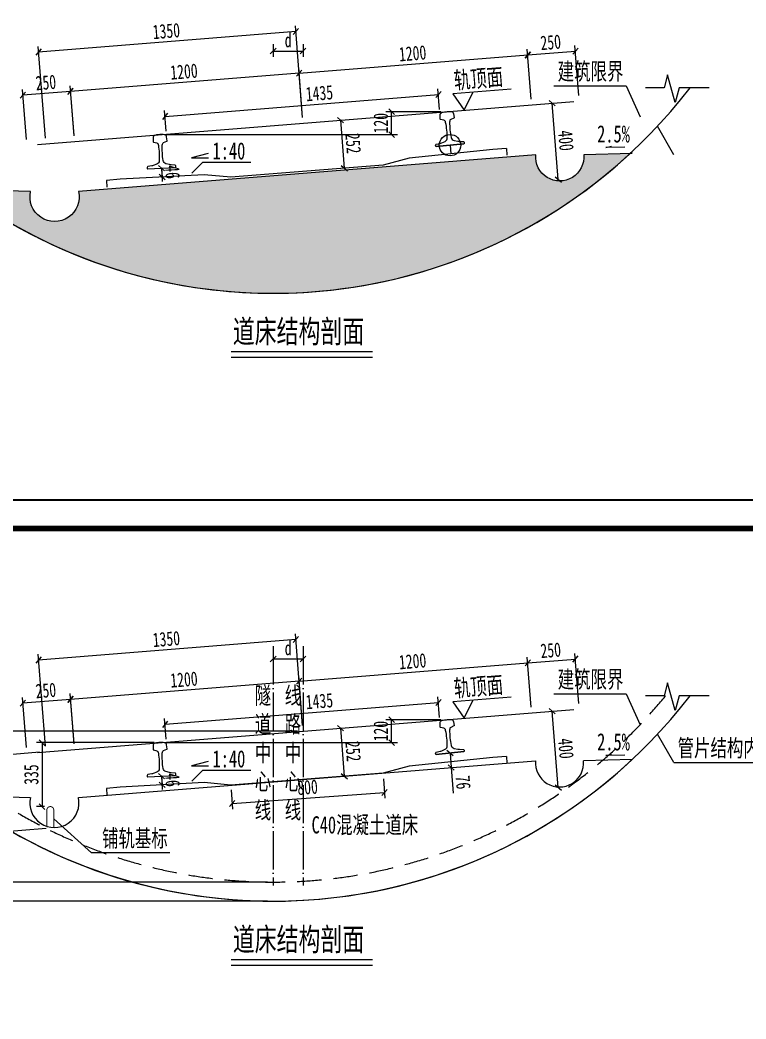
# Model space of a CAD drawing. Header units: millimetres. Extents: x -18 to 15743, y -16244 to -4817.
# Drawn here: x 1884 to 5683, y -10046 to -4817 of the extents above; entities that cross this region are included whole.
import ezdxf
from ezdxf.enums import TextEntityAlignment as Align

# ---------------------------------------------------------------- set-up
doc = ezdxf.new("R2010")
doc.units = ezdxf.units.MM
doc.linetypes.add('DASHED', pattern=[19.05, 12.7, -6.35])
doc.linetypes.add('DOTE', pattern=[2.42, 2, -0.2, 0.02, -0.2])
doc.layers.get('Defpoints').update_dxf_attribs({"color": 250})
for name, color, linetype in [('DOT', 6, 'DOTE'), ('GesoftDrawFrameFrameBlockLayer', 7, 'Continuous'), ('GesoftDrawFrameInLineLayer', 85, 'Continuous'), ('GesoftDrawFrameOutLineLayer', 180, 'Continuous'), ('GesoftDrawFrameTitleLayer', 7, 'Continuous'), ('标注', 3, 'Continuous'), ('粗实线', 4, 'Continuous')]:
    doc.layers.add(name, color=color, linetype=linetype)
doc.styles.add('宋体', font='SimSun.ttf', dxfattribs={"width": 0.7})
doc.styles.add('宋体样式', font='SimSun.ttf', dxfattribs={"width": 0.8})
doc.styles.add('条形码', font='BC_C39.FBC', dxfattribs={"height": 11})
doc.dimstyles.new('1比30', dxfattribs={"dimscale": 30, "dimtxt": 2.5, "dimasz": 1, "dimexe": 1, "dimexo": 1, "dimtad": 3, "dimdec": 0, "dimzin": 0, "dimdsep": 46, "dimtxsty": '宋体', "dimblk": 'OBLIQUE', "dimcen": 0.09, "dimadec": 0, "dimazin": 0, "dimtfac": 1, "dimtdec": 0, "dimtofl": 0, "dimtmove": 0, "dimatfit": 3, "dimfxl": 0, "dimtolj": 1, "dimtzin": 0, "dimarcsym": 0})

# ---------------------------------------------------------------- blocks, each defined once
blk = doc.blocks.new('_Oblique')
at = {"color": 0, "linetype": 'ByBlock', "lineweight": -2}
blk.add_line((-0.5, -0.5), (0.5, 0.5), dxfattribs=at)
blk = doc.blocks.new('*D6')
at = {"layer": 'Defpoints', "color": 0, "transparency": 16777216}
for p in [(3365.4, -8539.1), (1035.4, -9329.1), (3208.6, -9329.1)]:
    blk.add_point(p, dxfattribs=at)
at = {"layer": '标注', "color": 0, "lineweight": -2, "transparency": 16777216}
for p, q in [((3335.4, -8539.1), (1005.4, -8539.1)), ((1035.4, -8539.1), (1035.4, -9329.1)), ((3178.6, -9329.1), (1005.4, -9329.1))]:
    blk.add_line(p, q, dxfattribs=at)
at = {"layer": '标注', "color": 0, "lineweight": -2, "transparency": 16777216, "xscale": 30, "yscale": 30, "zscale": 30}
for p, rotation in [((1035.4, -8539.1), 90), ((1035.4, -9329.1), 270)]:
    blk.add_blockref('_Oblique', p, dxfattribs=dict(at, rotation=rotation))
at = {"layer": '标注', "color": 0, "transparency": 16777216, "insert": (979.2, -8934.1), "char_height": 75, "attachment_point": 5, "rotation": 90, "style": '宋体'}
blk.add_mtext('\\A1;790', dxfattribs=at)
blk = doc.blocks.new('*D12')
at = {"layer": 'Defpoints', "color": 0, "transparency": 16777216}
for p in [(4073.3, -8389), (4081.9, -8497), (2651.4, -8611.3)]:
    blk.add_point(p, dxfattribs=at)
at = {"layer": '标注', "color": 0, "lineweight": -2, "transparency": 16777216}
for p, q in [((4079.5, -8467.1), (4070.9, -8359.1)), ((2642.8, -8503.3), (4073.3, -8389)), ((2649, -8581.4), (2640.4, -8473.4))]:
    blk.add_line(p, q, dxfattribs=at)
at = {"layer": '标注', "color": 0, "lineweight": -2, "transparency": 16777216, "xscale": 30, "yscale": 30, "zscale": 30}
for p, rotation in [((4073.3, -8389), 4.570818192414053), ((2642.8, -8503.3), 184.570818192414)]:
    blk.add_blockref('_Oblique', p, dxfattribs=dict(at, rotation=rotation))
at = {"layer": '标注', "color": 0, "transparency": 16777216, "insert": (3450.6, -8382.3), "char_height": 75, "attachment_point": 5, "rotation": 4.5708, "style": '宋体'}
blk.add_mtext('\\A1;1435', dxfattribs=at)
blk = doc.blocks.new('*D13')
at = {"layer": 'Defpoints', "color": 0, "transparency": 16777216}
for p in [(2615.3, -8599.1), (1999.5, -8934.1), (2042.6, -8934.1)]:
    blk.add_point(p, dxfattribs=at)
at = {"layer": '标注', "color": 0, "lineweight": -2, "transparency": 16777216}
for p, q in [((2585.3, -8599.1), (1969.5, -8599.1)), ((1999.5, -8599.1), (1999.5, -8934.1)), ((2012.6, -8934.1), (1969.5, -8934.1))]:
    blk.add_line(p, q, dxfattribs=at)
at = {"layer": '标注', "color": 0, "lineweight": -2, "transparency": 16777216, "xscale": 30, "yscale": 30, "zscale": 30}
for p, rotation in [((1999.5, -8599.1), 90), ((1999.5, -8934.1), 270)]:
    blk.add_blockref('_Oblique', p, dxfattribs=dict(at, rotation=rotation))
at = {"layer": '标注', "color": 0, "transparency": 16777216, "insert": (1943.3, -8766.6), "char_height": 75, "attachment_point": 5, "rotation": 90, "style": '宋体'}
blk.add_mtext('\\A1;335', dxfattribs=at)
blk = doc.blocks.new('*D14')
at = {"layer": 'Defpoints', "color": 0, "transparency": 16777216}
for p in [(3828.5, -8479.1), (4116.2, -8479.1), (2615.3, -8599.1)]:
    blk.add_point(p, dxfattribs=at)
at = {"layer": '标注', "color": 0, "lineweight": -2, "transparency": 16777216}
for p, q in [((4086.2, -8479.1), (3798.5, -8479.1)), ((3828.5, -8599.1), (3828.5, -8479.1)), ((2645.3, -8599.1), (3858.5, -8599.1))]:
    blk.add_line(p, q, dxfattribs=at)
at = {"layer": '标注', "color": 0, "lineweight": -2, "transparency": 16777216, "xscale": 30, "yscale": 30, "zscale": 30}
for p, rotation in [((3828.5, -8479.1), 90), ((3828.5, -8599.1), 270)]:
    blk.add_blockref('_Oblique', p, dxfattribs=dict(at, rotation=rotation))
at = {"layer": '标注', "color": 0, "transparency": 16777216, "insert": (3772.2, -8539.1), "char_height": 75, "attachment_point": 5, "rotation": 90, "style": '宋体'}
blk.add_mtext('\\A1;120', dxfattribs=at)
blk = doc.blocks.new('*D16')
at = {"layer": 'Defpoints', "color": 0, "transparency": 16777216}
for p in [(3208.6, -8095.2), (3365.4, -8095.2), (3365.4, -8161.3)]:
    blk.add_point(p, dxfattribs=at)
at = {"layer": '标注', "color": 0, "lineweight": -2, "transparency": 16777216}
for p, q in [((3208.6, -8125.2), (3208.6, -8191.3)), ((3365.4, -8125.2), (3365.4, -8191.3)), ((3208.6, -8161.3), (3365.4, -8161.3))]:
    blk.add_line(p, q, dxfattribs=at)
at = {"layer": '标注', "color": 0, "lineweight": -2, "transparency": 16777216, "xscale": 30, "yscale": 30, "zscale": 30, "rotation": 180}
blk.add_blockref('_Oblique', (3208.6, -8161.3), dxfattribs=at)
at = {"layer": '标注', "color": 0, "lineweight": -2, "transparency": 16777216, "xscale": 30, "yscale": 30, "zscale": 30}
blk.add_blockref('_Oblique', (3365.4, -8161.3), dxfattribs=at)
at = {"layer": '标注', "color": 0, "transparency": 16777216, "insert": (3287, -8104.9), "char_height": 75, "attachment_point": 5, "style": '宋体'}
blk.add_mtext('\\A1;d', dxfattribs=at)
blk = doc.blocks.new('*D19')
at = {"layer": 'Defpoints', "color": 0, "transparency": 16777216}
for p in [(3208.6, -9329.1), (1035.4, -9429.1), (3208.6, -9429.1)]:
    blk.add_point(p, dxfattribs=at)
at = {"layer": '标注', "color": 0, "lineweight": -2, "transparency": 16777216}
for p, q in [((3178.6, -9329.1), (1005.4, -9329.1)), ((1035.4, -9329.1), (1035.4, -9429.1)), ((3178.6, -9429.1), (1005.4, -9429.1))]:
    blk.add_line(p, q, dxfattribs=at)
at = {"layer": '标注', "color": 0, "lineweight": -2, "transparency": 16777216, "xscale": 30, "yscale": 30, "zscale": 30}
for p, rotation in [((1035.4, -9329.1), 90), ((1035.4, -9429.1), 270)]:
    blk.add_blockref('_Oblique', p, dxfattribs=dict(at, rotation=rotation))
at = {"layer": '标注', "color": 0, "transparency": 16777216, "insert": (979.2, -9379.1), "char_height": 75, "attachment_point": 5, "rotation": 90, "style": '宋体'}
blk.add_mtext('\\A1;100', dxfattribs=at)
blk = doc.blocks.new('*D38')
at = {"layer": 'Defpoints', "color": 0, "transparency": 16777216}
for p in [(3208.6, -6679.1), (1266.1, -8481.6)]:
    blk.add_point(p, dxfattribs=at)
at = {"layer": '标注', "color": 0, "lineweight": -2, "transparency": 16777216}
blk.add_line((1470.6, -8291.8), (1288.1, -8461.2), dxfattribs=at)
at = {"layer": '标注', "color": 0, "transparency": 16777216}
blk.add_solid([(1284.7, -8457.5), (1291.5, -8464.8), (1266.1, -8481.6)], dxfattribs=at)
at = {"layer": '标注', "color": 0, "transparency": 16777216, "insert": (1352.1, -8325), "char_height": 75, "attachment_point": 5, "rotation": 42.8584, "style": '宋体'}
blk.add_mtext('\\A1;R2650', dxfattribs=at)
blk = doc.blocks.new('*D39')
at = {"layer": 'Defpoints', "color": 0, "transparency": 16777216}
for p in [(3208.6, -6679.1), (1059.8, -8395.2)]:
    blk.add_point(p, dxfattribs=at)
at = {"layer": '标注', "color": 0, "lineweight": -2, "transparency": 16777216}
blk.add_line((1437, -8093.9), (1083.2, -8376.4), dxfattribs=at)
at = {"layer": '标注', "color": 0, "transparency": 16777216}
blk.add_solid([(1080.1, -8372.5), (1086.4, -8380.4), (1059.8, -8395.2)], dxfattribs=at)
at = {"layer": '标注', "color": 0, "transparency": 16777216, "insert": (1316.4, -8118.3), "char_height": 75, "attachment_point": 5, "rotation": 38.6114, "style": '宋体'}
blk.add_mtext('\\A1;R2750', dxfattribs=at)
blk = doc.blocks.new('*D40')
at = {"layer": 'Defpoints', "color": 0, "transparency": 16777216}
for p in [(4668.5, -8434.9), (4668.5, -8434.9), (4700.4, -8833.7)]:
    blk.add_point(p, dxfattribs=at)
at = {"layer": '标注', "color": 0, "lineweight": -2, "transparency": 16777216}
blk.add_line((4700.4, -8833.7), (4668.5, -8434.9), dxfattribs=at)
at = {"layer": '标注', "color": 0, "lineweight": -2, "transparency": 16777216, "xscale": 30, "yscale": 30, "zscale": 30}
for p, rotation in [((4668.5, -8434.9), 94.56877109336219), ((4700.4, -8833.7), 274.5687710933622)]:
    blk.add_blockref('_Oblique', p, dxfattribs=dict(at, rotation=rotation))
at = {"layer": '标注', "color": 0, "transparency": 16777216, "insert": (4740.5, -8629.8), "char_height": 75, "attachment_point": 5, "rotation": 274.5688, "style": '宋体'}
blk.add_mtext('\\A1;400', dxfattribs=at)
blk = doc.blocks.new('*D41')
at = {"layer": 'Defpoints', "color": 0, "transparency": 16777216}
for p in [(2015.4, -8647.1), (1359, -8704.6), (2050.3, -9045.4)]:
    blk.add_point(p, dxfattribs=at)
at = {"layer": '标注', "color": 0, "lineweight": -2, "transparency": 16777216}
for p, q in [((1985.5, -8649.7), (1329.1, -8707.2)), ((1393.9, -9103), (1359, -8704.6)), ((2020.5, -9048.1), (1364, -9105.6))]:
    blk.add_line(p, q, dxfattribs=at)
at = {"layer": '标注', "color": 0, "lineweight": -2, "transparency": 16777216, "xscale": 30, "yscale": 30, "zscale": 30}
for p, rotation in [((1359, -8704.6), 95.0076006881802), ((1393.9, -9103), 275.0076006881802)]:
    blk.add_blockref('_Oblique', p, dxfattribs=dict(at, rotation=rotation))
at = {"layer": '标注', "color": 0, "transparency": 16777216, "insert": (1428.9, -8857.7), "char_height": 75, "attachment_point": 5, "rotation": 275.0076, "style": '宋体'}
blk.add_mtext('\\A1;400', dxfattribs=at)
blk = doc.blocks.new('*D54')
at = {"layer": 'Defpoints', "color": 0, "transparency": 16777216}
for p in [(4134, -8654.2), (4140.1, -8729.9), (4140.1, -8729.9)]:
    blk.add_point(p, dxfattribs=at)
at = {"layer": '标注', "color": 0, "lineweight": -2, "transparency": 16777216}
for p, q in [((4134, -8654.2), (4140.1, -8729.9)), ((4140.1, -8729.9), (4150.8, -8863.6))]:
    blk.add_line(p, q, dxfattribs=at)
at = {"layer": '标注', "color": 0, "lineweight": -2, "transparency": 16777216, "xscale": 30, "yscale": 30, "zscale": 30}
for p, rotation in [((4134, -8654.2), 94.57081819245347), ((4140.1, -8729.9), 274.5708181924535)]:
    blk.add_blockref('_Oblique', p, dxfattribs=dict(at, rotation=rotation))
at = {"layer": '标注', "color": 0, "transparency": 16777216, "insert": (4202.7, -8807.2), "char_height": 75, "attachment_point": 5, "rotation": 274.5708, "style": '宋体'}
blk.add_mtext('\\A1;76', dxfattribs=at)
blk = doc.blocks.new('*D55')
at = {"layer": 'Defpoints', "color": 0, "transparency": 16777216}
for p in [(2624.9, -8774.8), (2627.4, -8820.8), (2627.4, -8820.8)]:
    blk.add_point(p, dxfattribs=at)
at = {"layer": '标注', "color": 0, "lineweight": -2, "transparency": 16777216}
blk.add_line((2624.9, -8774.8), (2627.4, -8820.8), dxfattribs=at)
at = {"layer": '标注', "color": 0, "lineweight": -2, "transparency": 16777216, "xscale": 30, "yscale": 30, "zscale": 30}
for p, rotation in [((2624.9, -8774.8), 93.1387220082893), ((2627.4, -8820.8), 273.1387220082893)]:
    blk.add_blockref('_Oblique', p, dxfattribs=dict(at, rotation=rotation))
at = {"layer": '标注', "color": 0, "transparency": 16777216, "insert": (2682.3, -8794.7), "char_height": 75, "attachment_point": 5, "rotation": 273.1387, "style": '宋体'}
blk.add_mtext('\\A1;46', dxfattribs=at)
blk = doc.blocks.new('*D56')
at = {"layer": 'Defpoints', "color": 0, "transparency": 16777216}
for p in [(3784.1, -8758.4), (2986.3, -8816.1), (3791.5, -8860.1)]:
    blk.add_point(p, dxfattribs=at)
at = {"layer": '标注', "color": 0, "lineweight": -2, "transparency": 16777216}
for p, q in [((3786.3, -8788.3), (3793.6, -8890)), ((2988.5, -8846.1), (2995.8, -8947.8)), ((2993.7, -8917.9), (3791.5, -8860.1))]:
    blk.add_line(p, q, dxfattribs=at)
at = {"layer": '标注', "color": 0, "lineweight": -2, "transparency": 16777216, "xscale": 30, "yscale": 30, "zscale": 30}
for p, rotation in [((3791.5, -8860.1), 4.141161587146801), ((2993.7, -8917.9), 184.1411615871468)]:
    blk.add_blockref('_Oblique', p, dxfattribs=dict(at, rotation=rotation))
at = {"layer": '标注', "color": 0, "transparency": 16777216, "insert": (3388.5, -8832.9), "char_height": 75, "attachment_point": 5, "rotation": 4.1412, "style": '宋体'}
blk.add_mtext('\\A1;800', dxfattribs=at)
blk = doc.blocks.new('*D57')
at = {"layer": 'Defpoints', "color": 0, "transparency": 16777216}
for p in [(3561, -8523.4), (3581, -8774.6), (3581, -8774.6)]:
    blk.add_point(p, dxfattribs=at)
at = {"layer": '标注', "color": 0, "lineweight": -2, "transparency": 16777216}
blk.add_line((3561, -8523.4), (3581, -8774.6), dxfattribs=at)
at = {"layer": '标注', "color": 0, "lineweight": -2, "transparency": 16777216, "xscale": 30, "yscale": 30, "zscale": 30}
for p, rotation in [((3561, -8523.4), 94.57081819245357), ((3581, -8774.6), 274.5708181924536)]:
    blk.add_blockref('_Oblique', p, dxfattribs=dict(at, rotation=rotation))
at = {"layer": '标注', "color": 0, "transparency": 16777216, "insert": (3627.1, -8644.5), "char_height": 75, "attachment_point": 5, "rotation": 274.5708, "style": '宋体'}
blk.add_mtext('\\A1;252', dxfattribs=at)
blk = doc.blocks.new('*D60')
at = {"layer": 'Defpoints', "color": 0, "transparency": 16777216}
for p in [(2148.4, -8373.1), (3365.4, -8539.1), (2169.3, -8634.7)]:
    blk.add_point(p, dxfattribs=at)
at = {"layer": '标注', "color": 0, "lineweight": -2, "transparency": 16777216}
for p, q in [((3363, -8509.2), (3342.1, -8247.6)), ((3344.5, -8277.5), (2148.4, -8373.1)), ((2166.9, -8604.8), (2146, -8343.1))]:
    blk.add_line(p, q, dxfattribs=at)
at = {"layer": '标注', "color": 0, "lineweight": -2, "transparency": 16777216, "xscale": 30, "yscale": 30, "zscale": 30}
for p, rotation in [((3344.5, -8277.5), 4.568771093362312), ((2148.4, -8373.1), 184.5687710933623)]:
    blk.add_blockref('_Oblique', p, dxfattribs=dict(at, rotation=rotation))
at = {"layer": '标注', "color": 0, "transparency": 16777216, "insert": (2742, -8269.2), "char_height": 75, "attachment_point": 5, "rotation": 4.5688, "style": '宋体'}
blk.add_mtext('\\A1;1200', dxfattribs=at)
blk = doc.blocks.new('*D61')
at = {"layer": 'Defpoints', "color": 0, "transparency": 16777216}
for p in [(4540.7, -8181.9), (4561.6, -8443.4), (3365.4, -8539)]:
    blk.add_point(p, dxfattribs=at)
at = {"layer": '标注', "color": 0, "lineweight": -2, "transparency": 16777216}
for p, q in [((4559.2, -8413.5), (4538.3, -8152)), ((3344.5, -8277.5), (4540.7, -8181.9)), ((3363, -8509.1), (3342.1, -8247.6))]:
    blk.add_line(p, q, dxfattribs=at)
at = {"layer": '标注', "color": 0, "lineweight": -2, "transparency": 16777216, "xscale": 30, "yscale": 30, "zscale": 30}
for p, rotation in [((4540.7, -8181.9), 4.568771093362227), ((3344.5, -8277.5), 184.5687710933622)]:
    blk.add_blockref('_Oblique', p, dxfattribs=dict(at, rotation=rotation))
at = {"layer": '标注', "color": 0, "transparency": 16777216, "insert": (3938.2, -8173.6), "char_height": 75, "attachment_point": 5, "rotation": 4.5688, "style": '宋体'}
blk.add_mtext('\\A1;1200', dxfattribs=at)
blk = doc.blocks.new('*D62')
at = {"layer": 'Defpoints', "color": 0, "transparency": 16777216}
for p in [(1981.4, -8166.8), (3365.4, -8539.3), (2019.8, -8646.9)]:
    blk.add_point(p, dxfattribs=at)
at = {"layer": '标注', "color": 0, "lineweight": -2, "transparency": 16777216}
for p, q in [((3363, -8509.4), (3324.7, -8029.4)), ((3327.1, -8059.3), (1981.4, -8166.8)), ((2017.4, -8617), (1979, -8136.9))]:
    blk.add_line(p, q, dxfattribs=at)
at = {"layer": '标注', "color": 0, "lineweight": -2, "transparency": 16777216, "xscale": 30, "yscale": 30, "zscale": 30}
for p, rotation in [((3327.1, -8059.3), 4.568771093361912), ((1981.4, -8166.8), 184.5687710933619)]:
    blk.add_blockref('_Oblique', p, dxfattribs=dict(at, rotation=rotation))
at = {"layer": '标注', "color": 0, "transparency": 16777216, "insert": (2649.8, -8057), "char_height": 75, "attachment_point": 5, "rotation": 4.5688, "style": '宋体'}
blk.add_mtext('\\A1;1350', dxfattribs=at)
blk = doc.blocks.new('*D63')
at = {"layer": 'Defpoints', "color": 0, "transparency": 16777216}
for p in [(4789.9, -8162), (4561.6, -8443.5), (4810.8, -8423.6)]:
    blk.add_point(p, dxfattribs=at)
at = {"layer": '标注', "color": 0, "lineweight": -2, "transparency": 16777216}
for p, q in [((4559.2, -8413.6), (4538.3, -8152)), ((4808.4, -8393.7), (4787.5, -8132.1)), ((4540.7, -8181.9), (4789.9, -8162))]:
    blk.add_line(p, q, dxfattribs=at)
at = {"layer": '标注', "color": 0, "lineweight": -2, "transparency": 16777216, "xscale": 30, "yscale": 30, "zscale": 30}
for p, rotation in [((4789.9, -8162), 4.568771093361731), ((4540.7, -8181.9), 184.5687710933617)]:
    blk.add_blockref('_Oblique', p, dxfattribs=dict(at, rotation=rotation))
at = {"layer": '标注', "color": 0, "transparency": 16777216, "insert": (4660.8, -8115.9), "char_height": 75, "attachment_point": 5, "rotation": 4.5688, "style": '宋体'}
blk.add_mtext('\\A1;250', dxfattribs=at)
blk = doc.blocks.new('*D64')
at = {"layer": 'Defpoints', "color": 0, "transparency": 16777216}
for p in [(1899.2, -8392.5), (1920, -8654.1), (2169.2, -8634.3)]:
    blk.add_point(p, dxfattribs=at)
at = {"layer": '标注', "color": 0, "lineweight": -2, "transparency": 16777216}
for p, q in [((1917.6, -8624.2), (1896.8, -8362.6)), ((2166.8, -8604.4), (2146, -8342.8)), ((2148.4, -8372.7), (1899.2, -8392.5))]:
    blk.add_line(p, q, dxfattribs=at)
at = {"layer": '标注', "color": 0, "lineweight": -2, "transparency": 16777216, "xscale": 30, "yscale": 30, "zscale": 30}
for p, rotation in [((2148.4, -8372.7), 4.54997067206663), ((1899.2, -8392.5), 184.5499706720666)]:
    blk.add_blockref('_Oblique', p, dxfattribs=dict(at, rotation=rotation))
at = {"layer": '标注', "color": 0, "transparency": 16777216, "insert": (2019.3, -8326.5), "char_height": 75, "attachment_point": 5, "rotation": 4.55, "style": '宋体'}
blk.add_mtext('\\A1;250', dxfattribs=at)
blk = doc.blocks.new('*D72')
at = {"layer": 'Defpoints', "color": 0, "transparency": 16777216}
for p in [(4073.3, -5207), (4081.9, -5315), (2651.4, -5429.4)]:
    blk.add_point(p, dxfattribs=at)
at = {"layer": '标注', "color": 0, "lineweight": -2, "transparency": 16777216}
for p, q in [((2642.8, -5321.4), (4073.3, -5207)), ((4079.5, -5285.1), (4070.9, -5177.1)), ((2649, -5399.5), (2640.4, -5291.5))]:
    blk.add_line(p, q, dxfattribs=at)
at = {"layer": '标注', "color": 0, "lineweight": -2, "transparency": 16777216, "xscale": 30, "yscale": 30, "zscale": 30}
for p, rotation in [((4073.3, -5207), 4.570818192413811), ((2642.8, -5321.4), 184.5708181924138)]:
    blk.add_blockref('_Oblique', p, dxfattribs=dict(at, rotation=rotation))
at = {"layer": '标注', "color": 0, "transparency": 16777216, "insert": (3450.6, -5200.4), "char_height": 75, "attachment_point": 5, "rotation": 4.5708, "style": '宋体'}
blk.add_mtext('\\A1;1435', dxfattribs=at)
blk = doc.blocks.new('*D65')
at = {"layer": 'Defpoints', "color": 0, "transparency": 16777216}
for p in [(3828.5, -5297.1), (4116.2, -5297.1), (2615.3, -5417.1)]:
    blk.add_point(p, dxfattribs=at)
at = {"layer": '标注', "color": 0, "lineweight": -2, "transparency": 16777216}
for p, q in [((4086.2, -5297.1), (3798.5, -5297.1)), ((3828.5, -5417.1), (3828.5, -5297.1)), ((2645.3, -5417.1), (3858.5, -5417.1))]:
    blk.add_line(p, q, dxfattribs=at)
at = {"layer": '标注', "color": 0, "lineweight": -2, "transparency": 16777216, "xscale": 30, "yscale": 30, "zscale": 30}
for p, rotation in [((3828.5, -5297.1), 90), ((3828.5, -5417.1), 270)]:
    blk.add_blockref('_Oblique', p, dxfattribs=dict(at, rotation=rotation))
at = {"layer": '标注', "color": 0, "transparency": 16777216, "insert": (3772.2, -5357.1), "char_height": 75, "attachment_point": 5, "rotation": 90, "style": '宋体'}
blk.add_mtext('\\A1;120', dxfattribs=at)
blk = doc.blocks.new('*D73')
at = {"layer": 'Defpoints', "color": 0, "transparency": 16777216}
for p in [(3208.6, -4913.2), (3365.4, -4913.2), (3365.4, -4979.4)]:
    blk.add_point(p, dxfattribs=at)
at = {"layer": '标注', "color": 0, "lineweight": -2, "transparency": 16777216}
for p, q in [((3208.6, -4943.2), (3208.6, -5009.4)), ((3365.4, -4943.2), (3365.4, -5009.4)), ((3208.6, -4979.4), (3365.4, -4979.4))]:
    blk.add_line(p, q, dxfattribs=at)
at = {"layer": '标注', "color": 0, "lineweight": -2, "transparency": 16777216, "xscale": 30, "yscale": 30, "zscale": 30, "rotation": 180}
blk.add_blockref('_Oblique', (3208.6, -4979.4), dxfattribs=at)
at = {"layer": '标注', "color": 0, "lineweight": -2, "transparency": 16777216, "xscale": 30, "yscale": 30, "zscale": 30}
blk.add_blockref('_Oblique', (3365.4, -4979.4), dxfattribs=at)
at = {"layer": '标注', "color": 0, "transparency": 16777216, "insert": (3287, -4922.9), "char_height": 75, "attachment_point": 5, "style": '宋体'}
blk.add_mtext('\\A1;d', dxfattribs=at)
blk = doc.blocks.new('*D66')
at = {"layer": 'Defpoints', "color": 0, "transparency": 16777216}
for p in [(4668.5, -5253), (4668.5, -5253), (4700.4, -5651.7)]:
    blk.add_point(p, dxfattribs=at)
at = {"layer": '标注', "color": 0, "lineweight": -2, "transparency": 16777216}
blk.add_line((4700.4, -5651.7), (4668.5, -5253), dxfattribs=at)
at = {"layer": '标注', "color": 0, "lineweight": -2, "transparency": 16777216, "xscale": 30, "yscale": 30, "zscale": 30}
for p, rotation in [((4668.5, -5253), 94.56877109336219), ((4700.4, -5651.7), 274.5687710933622)]:
    blk.add_blockref('_Oblique', p, dxfattribs=dict(at, rotation=rotation))
at = {"layer": '标注', "color": 0, "transparency": 16777216, "insert": (4740.5, -5447.9), "char_height": 75, "attachment_point": 5, "rotation": 274.5688, "style": '宋体'}
blk.add_mtext('\\A1;400', dxfattribs=at)
blk = doc.blocks.new('*D74')
at = {"layer": 'Defpoints', "color": 0, "transparency": 16777216}
for p in [(2624.9, -5592.9), (2627.4, -5638.8), (2627.4, -5638.8)]:
    blk.add_point(p, dxfattribs=at)
at = {"layer": '标注', "color": 0, "lineweight": -2, "transparency": 16777216}
blk.add_line((2624.9, -5592.9), (2627.4, -5638.8), dxfattribs=at)
at = {"layer": '标注', "color": 0, "lineweight": -2, "transparency": 16777216, "xscale": 30, "yscale": 30, "zscale": 30}
for p, rotation in [((2624.9, -5592.9), 93.1387220082893), ((2627.4, -5638.8), 273.1387220082893)]:
    blk.add_blockref('_Oblique', p, dxfattribs=dict(at, rotation=rotation))
at = {"layer": '标注', "color": 0, "transparency": 16777216, "insert": (2682.3, -5612.8), "char_height": 75, "attachment_point": 5, "rotation": 273.1387, "style": '宋体'}
blk.add_mtext('\\A1;46', dxfattribs=at)
blk = doc.blocks.new('*D75')
at = {"layer": 'Defpoints', "color": 0, "transparency": 16777216}
for p in [(3561, -5341.5), (3581, -5592.7), (3581, -5592.7)]:
    blk.add_point(p, dxfattribs=at)
at = {"layer": '标注', "color": 0, "lineweight": -2, "transparency": 16777216}
blk.add_line((3561, -5341.5), (3581, -5592.7), dxfattribs=at)
at = {"layer": '标注', "color": 0, "lineweight": -2, "transparency": 16777216, "xscale": 30, "yscale": 30, "zscale": 30}
for p, rotation in [((3561, -5341.5), 94.57081819245357), ((3581, -5592.7), 274.5708181924536)]:
    blk.add_blockref('_Oblique', p, dxfattribs=dict(at, rotation=rotation))
at = {"layer": '标注', "color": 0, "transparency": 16777216, "insert": (3627.1, -5462.6), "char_height": 75, "attachment_point": 5, "rotation": 274.5708, "style": '宋体'}
blk.add_mtext('\\A1;252', dxfattribs=at)
blk = doc.blocks.new('*D67')
at = {"layer": 'Defpoints', "color": 0, "transparency": 16777216}
for p in [(2148.4, -5191.1), (3365.4, -5357.1), (2169.3, -5452.7)]:
    blk.add_point(p, dxfattribs=at)
at = {"layer": '标注', "color": 0, "lineweight": -2, "transparency": 16777216}
for p, q in [((3363, -5327.2), (3342.1, -5065.6)), ((3344.5, -5095.5), (2148.4, -5191.1)), ((2166.9, -5422.8), (2146, -5161.2))]:
    blk.add_line(p, q, dxfattribs=at)
at = {"layer": '标注', "color": 0, "lineweight": -2, "transparency": 16777216, "xscale": 30, "yscale": 30, "zscale": 30}
for p, rotation in [((3344.5, -5095.5), 4.568771093362312), ((2148.4, -5191.1), 184.5687710933623)]:
    blk.add_blockref('_Oblique', p, dxfattribs=dict(at, rotation=rotation))
at = {"layer": '标注', "color": 0, "transparency": 16777216, "insert": (2742, -5087.2), "char_height": 75, "attachment_point": 5, "rotation": 4.5688, "style": '宋体'}
blk.add_mtext('\\A1;1200', dxfattribs=at)
blk = doc.blocks.new('*D68')
at = {"layer": 'Defpoints', "color": 0, "transparency": 16777216}
for p in [(4540.7, -4999.9), (4561.6, -5261.4), (3365.4, -5357)]:
    blk.add_point(p, dxfattribs=at)
at = {"layer": '标注', "color": 0, "lineweight": -2, "transparency": 16777216}
for p, q in [((3344.5, -5095.5), (4540.7, -4999.9)), ((4559.2, -5231.5), (4538.3, -4970)), ((3363, -5327.1), (3342.1, -5065.6))]:
    blk.add_line(p, q, dxfattribs=at)
at = {"layer": '标注', "color": 0, "lineweight": -2, "transparency": 16777216, "xscale": 30, "yscale": 30, "zscale": 30}
for p, rotation in [((4540.7, -4999.9), 4.568771093362227), ((3344.5, -5095.5), 184.5687710933622)]:
    blk.add_blockref('_Oblique', p, dxfattribs=dict(at, rotation=rotation))
at = {"layer": '标注', "color": 0, "transparency": 16777216, "insert": (3938.2, -4991.7), "char_height": 75, "attachment_point": 5, "rotation": 4.5688, "style": '宋体'}
blk.add_mtext('\\A1;1200', dxfattribs=at)
blk = doc.blocks.new('*D69')
at = {"layer": 'Defpoints', "color": 0, "transparency": 16777216}
for p in [(1981.4, -4984.9), (3365.4, -5357.4), (2019.8, -5464.9)]:
    blk.add_point(p, dxfattribs=at)
at = {"layer": '标注', "color": 0, "lineweight": -2, "transparency": 16777216}
for p, q in [((3363, -5327.5), (3324.7, -4847.5)), ((3327.1, -4877.4), (1981.4, -4984.9)), ((2017.4, -5435), (1979, -4955))]:
    blk.add_line(p, q, dxfattribs=at)
at = {"layer": '标注', "color": 0, "lineweight": -2, "transparency": 16777216, "xscale": 30, "yscale": 30, "zscale": 30}
for p, rotation in [((3327.1, -4877.4), 4.568771093361912), ((1981.4, -4984.9), 184.5687710933619)]:
    blk.add_blockref('_Oblique', p, dxfattribs=dict(at, rotation=rotation))
at = {"layer": '标注', "color": 0, "transparency": 16777216, "insert": (2649.8, -4875.1), "char_height": 75, "attachment_point": 5, "rotation": 4.5688, "style": '宋体'}
blk.add_mtext('\\A1;1350', dxfattribs=at)
blk = doc.blocks.new('*D70')
at = {"layer": 'Defpoints', "color": 0, "transparency": 16777216}
for p in [(4789.9, -4980), (4561.6, -5261.5), (4810.8, -5241.6)]:
    blk.add_point(p, dxfattribs=at)
at = {"layer": '标注', "color": 0, "lineweight": -2, "transparency": 16777216}
for p, q in [((4808.4, -5211.7), (4787.5, -4950.1)), ((4559.2, -5231.6), (4538.3, -4970)), ((4540.7, -4999.9), (4789.9, -4980))]:
    blk.add_line(p, q, dxfattribs=at)
at = {"layer": '标注', "color": 0, "lineweight": -2, "transparency": 16777216, "xscale": 30, "yscale": 30, "zscale": 30}
for p, rotation in [((4789.9, -4980), 4.568771093361731), ((4540.7, -4999.9), 184.5687710933617)]:
    blk.add_blockref('_Oblique', p, dxfattribs=dict(at, rotation=rotation))
at = {"layer": '标注', "color": 0, "transparency": 16777216, "insert": (4660.8, -4933.9), "char_height": 75, "attachment_point": 5, "rotation": 4.5688, "style": '宋体'}
blk.add_mtext('\\A1;250', dxfattribs=at)
blk = doc.blocks.new('*D71')
at = {"layer": 'Defpoints', "color": 0, "transparency": 16777216}
for p in [(1899.2, -5210.5), (1920, -5472.1), (2169.2, -5452.3)]:
    blk.add_point(p, dxfattribs=at)
at = {"layer": '标注', "color": 0, "lineweight": -2, "transparency": 16777216}
for p, q in [((2166.8, -5422.4), (2146, -5160.8)), ((1917.6, -5442.2), (1896.8, -5180.6)), ((2148.4, -5190.7), (1899.2, -5210.5))]:
    blk.add_line(p, q, dxfattribs=at)
at = {"layer": '标注', "color": 0, "lineweight": -2, "transparency": 16777216, "xscale": 30, "yscale": 30, "zscale": 30}
for p, rotation in [((2148.4, -5190.7), 4.54997067206663), ((1899.2, -5210.5), 184.5499706720666)]:
    blk.add_blockref('_Oblique', p, dxfattribs=dict(at, rotation=rotation))
at = {"layer": '标注', "color": 0, "transparency": 16777216, "insert": (2019.3, -5144.5), "char_height": 75, "attachment_point": 5, "rotation": 4.55, "style": '宋体'}
blk.add_mtext('\\A1;250', dxfattribs=at)
blk = doc.blocks.new('0.25_a528e8101059b214a0224c9661d1e9c2')
at = {"layer": 'GesoftDrawFrameInLineLayer', "color": 0, "const_width": 1}
blk.add_lwpolyline([(0, 0), (0, 287), (-495, 287), (-495, 0), (0, 0)], dxfattribs=at)
at = {"layer": 'GesoftDrawFrameOutLineLayer', "color": 0, "const_width": 0.35}
blk.add_lwpolyline([(5, -5), (5, 292), (-520, 292), (-520, -5), (5, -5)], dxfattribs=at)
blk = doc.blocks.new('GESOFT00000000NEW_049a35bf7f0736cc4250df00ece10f93_a528e8101059b214a0224c9661d1e9c2_2e1cf7a908f61d0b50dc33cccab90907')
at = {"layer": 'GesoftDrawFrameFrameBlockLayer'}
blk.add_blockref('0.25_a528e8101059b214a0224c9661d1e9c2', (0, 0), dxfattribs=at)
at = {"layer": 'GesoftDrawFrameTitleLayer', "color": 7, "style": '条形码', "width": 2}
blk.add_attdef('BARCODE', (-2.8, 60.5), '', height=6, rotation=90, dxfattribs=at)
at = {"layer": 'GesoftDrawFrameTitleLayer', "style": '宋体样式'}
for tag, height, width, p in [('GCMC0', 3.6, 0.8, (-40, 43.4)), ('SHEJI', 2.5, 0.8, (-154, 35.2)), ('SHEJI2', 2.5, 0.8, (-137.76, 35.27)), ('SJJD', 2.5, 0.8, (-14, 34.4)), ('JIAOHE', 2.5, 0.8, (-154, 28.8)), ('JIAOHE2', 2.5, 0.8, (-137.61, 28.83)), ('VERSION0', 2.5, 0.8, (-14, 26.4)), ('ZTSD', 2.5, 0.8, (-190, 24)), ('CEMING', 4, 0.7, (-84, 22.59)), ('ZYFZR1', 2.5, 0.8, (-154, 22.4)), ('ZYFZR2', 2.5, 0.8, (-137.76, 22.24)), ('BILI', 2.5, 0.8, (-14, 18.4)), ('XMFZR2', 2.5, 0.8, (-137.98, 16.22)), ('XMFZR1', 2.5, 0.8, (-154, 16)), ('DOCNAME0', 3.5, 0.9, (-84, 13.27)), ('SENHE', 2.5, 0.8, (-154, 9.6)), ('SENHE2', 2.5, 0.8, (-137.41, 9.52)), ('DOCNAME2', 3.5, 0.9, (-84, 9.42)), ('RIQI', 2.5, 0.8, (-14, 10.4)), ('XTSD', 2.5, 0.8, (-190, 4.8)), ('SENDING', 2.5, 0.8, (-154, 3.2)), ('SENDING2', 2.5, 0.8, (-137.41, 3.81)), ('TUHAO', 2.5, 0.8, (-91.5, 3.2)), ('PROJECTNO', 2.5, 0.8, (-47.5, 3.2)), ('PAGENUMBER', 2.5, 0.8, (-31.78, 3.83)), ('PAGECOUNT', 2.5, 0.8, (-10.8, 3.83))]:
    blk.add_attdef(tag, text='', height=height, dxfattribs=dict(at, width=width)).set_placement(p, align=Align.MIDDLE_CENTER)
blk.add_attdef('PIANMING', text='', height=4, dxfattribs=at).set_placement((-84, 31.09), align=Align.MIDDLE_CENTER)

msp = doc.modelspace()

# ---------------------------------------------------------------- hatches: boundary and pattern name
at = {"layer": '标注'}
h = msp.add_hatch(dxfattribs=at)
h.set_pattern_fill('ANGLE', color=256)
h.set_pattern_definition([(0, (0, 0), (0, 6.985), [5.08, -1.905]), (90, (0, 0), (-6.985, 4e-16), [5.08, -1.905])])
h.paths.add_polyline_path([(5075.27, -5516.57), (4833.58, -5522.62, -1.0886297), (4582.61, -5522.62), (2190.27, -5713.88, -1.2586619), (1939.39, -5714.18), (1569.09, -5704.92, 0.3607423)])

# ---------------------------------------------------------------- linework, layer by layer
for p, q in [((1975.78, -5468.17), (4781.73, -5243.95)), ((4061.42, -5479.86), (4206.62, -5464.59)), ((4429.2, -5489.24), (4432.02, -5524.63)), ((2335.87, -5656.59), (2338.7, -5691.98)), ((1975.78, -8650.12), (4781.73, -8425.9)), ((4061.42, -8661.81), (4206.62, -8646.54)), ((4429.2, -8671.19), (4432.02, -8706.58)), ((2335.87, -8838.54), (2338.7, -8873.93))]:
    msp.add_line(p, q)
for points in [[(5489.66, -5171.93), (5332.1, -5171.93), (5311.34, -5249.41), (5272.41, -5104.1), (5254.1, -5172.41), (5156.28, -5172.41)], [(4429.2, -5489.24), (4357.42, -5494.98), (3919.7, -5541.01), (3784.09, -5576.42), (3385.36, -5608.3), (2986.64, -5640.18), (2847.12, -5626.75), (2407.64, -5650.85), (2335.87, -5656.59)], [(5489.66, -8353.88), (5332.1, -8353.88), (5311.34, -8431.36), (5272.41, -8286.05), (5254.1, -8354.36), (5156.28, -8354.36)], [(4429.2, -8671.19), (4357.42, -8676.93), (3919.7, -8722.96), (3784.09, -8758.38), (3385.36, -8790.25), (2986.64, -8822.13), (2847.12, -8808.7), (2407.64, -8832.8), (2335.87, -8838.54)]]:
    msp.add_lwpolyline(points)
at = {"ltscale": 0.8}
for points in [[(4182.36, -5452.3), (4203.77, -5452.42, -0.3821619), (4207.73, -5456.01), (4208.4, -5462.39, -0.4142136), (4206.62, -5464.59), (4061.42, -5479.86, -0.4142136), (4059.22, -5478.08), (4058.55, -5471.69, -0.3821619), (4061.67, -5467.37), (4082.59, -5462.79, 0.0526809), (4090.56, -5460.14), (4107.99, -5452.24, 0.2959714), (4119.73, -5433.91, 0.0505666), (4111.09, -5353.67, 0.0993426), (4107.23, -5344.62, 0.1861468), (4102.44, -5341.43), (4084.31, -5337.47, -0.3409339), (4082.74, -5335.6), (4081.89, -5315.01, -0.334739), (4090.63, -5302.03, -0.0484879), (4105.69, -5298.43, -0.0083356), (4115.61, -5297.19, -0.0083356), (4125.58, -5296.34, -0.0484879), (4141.05, -5296.72, -0.334739), (4152.3, -5307.61), (4155.76, -5327.92, -0.3409339), (4154.61, -5330.08), (4137.77, -5337.69, 0.1885271), (4133.68, -5341.84, 0.0993426), (4131.78, -5351.49, 0.0505666), (4140.02, -5431.77, 0.2959714), (4155.32, -5447.26), (4174.86, -5451.4, 0.050385), (4182.86, -5452.26)], [(2574, -5580.88), (2552.88, -5584.4, 0.3821619), (2549.55, -5588.57), (2549.9, -5594.98, 0.4142136), (2552.01, -5596.87), (2697.79, -5588.87, 0.4142136), (2699.68, -5586.77), (2699.32, -5580.36, 0.3821619), (2695.55, -5576.58), (2674.18, -5575.39, -0.0526809), (2665.88, -5574.04), (2647.42, -5569, -0.2959714), (2632.91, -5552.77, -0.0505666), (2628.69, -5472.18, -0.0993426), (2631.08, -5462.64, -0.1861468), (2635.3, -5458.72), (2652.56, -5451.93, 0.3409339), (2653.82, -5449.83), (2651.38, -5429.37, 0.334739), (2640.69, -5417.94, 0.0484879), (2625.26, -5416.79, 0.0083356), (2615.26, -5417.13, 0.0083356), (2605.29, -5417.88, 0.0484879), (2590.07, -5420.72, 0.334739), (2580.69, -5433.25), (2580.51, -5453.85, 0.3409339), (2581.99, -5455.8), (2599.82, -5460.64, -0.1885271), (2604.52, -5464.09, -0.0993426), (2607.93, -5473.32, -0.0505666), (2612.54, -5553.89, -0.2959714), (2599.9, -5571.61), (2581.26, -5578.8, -0.050385), (2573.51, -5580.92)], [(4182.36, -8634.25), (4203.77, -8634.37, -0.3821619), (4207.73, -8637.96), (4208.4, -8644.34, -0.4142136), (4206.62, -8646.54), (4061.42, -8661.81, -0.4142136), (4059.22, -8660.03), (4058.55, -8653.64, -0.3821619), (4061.67, -8649.32), (4082.59, -8644.74, 0.0526809), (4090.56, -8642.09), (4107.99, -8634.19, 0.2959714), (4119.73, -8615.86, 0.0505666), (4111.09, -8535.62, 0.0993426), (4107.23, -8526.58, 0.1861468), (4102.44, -8523.38), (4084.31, -8519.42, -0.3409339), (4082.74, -8517.55), (4081.89, -8496.96, -0.334739), (4090.63, -8483.98, -0.0484879), (4105.69, -8480.38, -0.0083356), (4115.61, -8479.14, -0.0083356), (4125.58, -8478.29, -0.0484879), (4141.05, -8478.67, -0.334739), (4152.3, -8489.56), (4155.76, -8509.87, -0.3409339), (4154.61, -8512.03), (4137.77, -8519.64, 0.1885271), (4133.68, -8523.79, 0.0993426), (4131.78, -8533.45, 0.0505666), (4140.02, -8613.72, 0.2959714), (4155.32, -8629.21), (4174.86, -8633.35, 0.050385), (4182.86, -8634.21)], [(2574, -8762.83), (2552.88, -8766.36, 0.3821619), (2549.55, -8770.52), (2549.9, -8776.93, 0.4142136), (2552.01, -8778.82), (2697.79, -8770.82, 0.4142136), (2699.68, -8768.72), (2699.32, -8762.31, 0.3821619), (2695.55, -8758.53), (2674.18, -8757.34, -0.0526809), (2665.88, -8755.99), (2647.42, -8750.95, -0.2959714), (2632.91, -8734.72, -0.0505666), (2628.69, -8654.13, -0.0993426), (2631.08, -8644.59, -0.1861468), (2635.3, -8640.67), (2652.56, -8633.88, 0.3409339), (2653.82, -8631.78), (2651.38, -8611.32, 0.334739), (2640.69, -8599.89, 0.0484879), (2625.26, -8598.74, 0.0083356), (2615.26, -8599.08, 0.0083356), (2605.29, -8599.83, 0.0484879), (2590.07, -8602.67, 0.334739), (2580.69, -8615.2), (2580.51, -8635.8, 0.3409339), (2581.99, -8637.75), (2599.82, -8642.6, -0.1885271), (2604.52, -8646.04, -0.0993426), (2607.93, -8655.27, -0.0505666), (2612.54, -8735.84, -0.2959714), (2599.9, -8753.56), (2581.26, -8760.75, -0.050385), (2573.51, -8762.87)]]:
    msp.add_lwpolyline(points, format="xyb", dxfattribs=at)
at = {"const_width": 5}
msp.add_lwpolyline([(2024.63, -9037.9), (2024.63, -8949.85, -0.8760158), (2060.63, -8949.85), (2060.63, -9043.86)], format="xyb", dxfattribs=at)
for centre in [(3208.63, -3497.12), (3208.63, -6679.07)]:
    msp.add_arc(centre, 2750, 217.51873, 322.48127)
at = {"linetype": 'DASHED', "lineweight": 25, "ltscale": 10}
msp.add_arc((3208.63, -6679.07), 2650, 219.18467, 321.53374, dxfattribs=at)
at = {"layer": 'DOT', "ltscale": 100}
for p, q in [((3208.63, -8095.18), (3208.63, -9347.3)), ((3365.43, -8095.18), (3365.43, -9347.3))]:
    msp.add_line(p, q, dxfattribs=at)
at = {"layer": '标注'}
for p, q in [((4677.88, -5162.47), (5056.04, -5162.47)), ((5056.04, -5162.47), (5128.48, -5323.78)), ((5305.3, -5521.9), (5219.4, -5373.11)), ((4134.02, -5472.22), (4138.83, -5517.96)), ((2868.02, -5515.37), (2780.62, -5538.79)), ((2780.62, -5538.79), (2870.45, -5538.79)), ((2624.9, -5592.87), (2628.73, -5662.77)), ((2838.97, -5562.87), (2782.67, -5619.16)), ((3091.39, -5562.87), (2838.97, -5562.87)), ((2988.57, -6582.5), (3728.42, -6582.5)), ((4677.88, -8344.42), (5056.04, -8344.42)), ((5056.04, -8344.42), (5128.48, -8505.73)), ((5305.3, -8703.85), (5219.4, -8555.06)), ((2868.02, -8697.32), (2780.62, -8720.74)), ((2780.62, -8720.74), (2870.45, -8720.74)), ((5305.3, -8703.85), (5980.01, -8703.85)), ((2624.9, -8774.82), (2628.73, -8844.72)), ((2838.97, -8744.82), (2782.67, -8801.11)), ((3091.39, -8744.82), (2838.97, -8744.82)), ((2258.54, -9175.27), (2060.63, -8998.73)), ((2668.17, -9175.27), (2258.54, -9175.27)), ((2988.57, -9764.45), (3728.42, -9764.45))]:
    msp.add_line(p, q, dxfattribs=at)
at = {"layer": '标注', "color": 4}
for p, q in [((2988.57, -6552.5), (3728.42, -6552.5)), ((2988.57, -9734.45), (3728.42, -9734.45))]:
    msp.add_line(p, q, dxfattribs=at)
at = {"layer": '标注'}
for points in [[(4453.97, -5179.88), (4149.29, -5204.23), (4208.24, -5289.78), (4252.85, -5195.95)], [(5049.31, -5482.52), (4949.31, -5485.02), (4978.37, -5477.23)], [(4453.97, -8361.83), (4149.29, -8386.18), (4208.24, -8471.73), (4252.85, -8377.9)], [(5049.31, -8664.47), (4949.31, -8666.97), (4978.37, -8659.18)]]:
    msp.add_lwpolyline(points, dxfattribs=at)
msp.add_circle((4134.02, -5472.22), 56, dxfattribs=at)
at = {"layer": '粗实线'}
for p, q in [((2189.28, -8885.87), (4581.7, -8694.61)), ((5086.3, -8688.27), (4832.49, -8694.61)), ((1555.34, -8876.6), (1937.15, -8886.14))]:
    msp.add_line(p, q, dxfattribs=at)
msp.add_lwpolyline([(5087.29, -5516.27), (4833.58, -5522.62, -1.0886297), (4582.61, -5522.62), (2190.27, -5713.88, -1.2586619), (1939.39, -5714.18), (1556.33, -5704.61)], format="xyb", dxfattribs=at)
for centre, radius, start, end in [((3208.63, -3497.12), 2750, 232.13953, 313.06196), ((3208.63, -6679.07), 2750, 232.13953, 313.06196), ((4707.11, -8705.28), 125.94, 175.14214, 4.86156), ((2063.87, -8915.14), 128.77, 166.83933, 13.13494)]:
    msp.add_arc(centre, radius, start, end, dxfattribs=at)

# ---------------------------------------------------------------- block references
at = {"layer": '标注', "xscale": 30, "yscale": 30, "zscale": 30}
msp.add_blockref('GESOFT00000000NEW_049a35bf7f0736cc4250df00ece10f93_a528e8101059b214a0224c9661d1e9c2_2e1cf7a908f61d0b50dc33cccab90907', (15587.73, -16088.95), dxfattribs=at)

# ---------------------------------------------------------------- texts
at = {"layer": 'DOT', "char_height": 90, "attachment_point": 1, "style": '宋体'}
for s, insert in [('隧道中心线', (3112.34, -8307.18)), ('线路中心线', (3269.14, -8307.18))]:
    msp.add_mtext_dynamic_manual_height_columns(s, width=136.8398, gutter_width=600, heights=[0], dxfattribs=dict(at, insert=insert))
at = {"layer": '标注', "style": '宋体', "width": 0.7}
for p in [(4157.82, -5178.19), (4157.82, -8360.15)]:
    msp.add_text('轨顶面', height=90, rotation=4.57082, dxfattribs=at).set_placement(p)
for s, height, p in [('建筑限界', 90, (4697.42, -5130.93)), ('2.5%%%', 90, (4903.66, -5458.02)), ('1:40', 90, (2891.49, -5547.09)), ('道床结构剖面', 120, (2997.51, -6506.88)), ('建筑限界', 90, (4697.42, -8312.88)), ('2.5%%%', 90, (4903.66, -8639.97)), ('管片结构内轮廓', 90, (5324.84, -8672.31)), ('1:40', 90, (2891.49, -8729.04)), ('C40混凝土道床', 90, (3409.34, -9074.54)), ('铺轨基标', 90, (2313.12, -9144.84)), ('道床结构剖面', 120, (2997.51, -9688.83))]:
    msp.add_text(s, height=height, dxfattribs=at).set_placement(p)

# ---------------------------------------------------------------- dimensions: what is measured, and where the dimension line sits
at = {"layer": '标注'}
for p1, p2, distance, picture, middle in [((3365.43, -5357.39), (2019.75, -5464.92), -481.56, '*D69', (2649.75, -4875.06)), ((4561.6, -5261.54), (4810.8, -5241.62), 262.44, '*D70', (4660.82, -4933.9)), ((3365.43, -5357.01), (4561.62, -5261.42), 262.33, '*D68', (3938.15, -4991.65)), ((3365.43, -5357.12), (2169.26, -5452.71), -262.44, '*D67', (2741.96, -5087.24)), ((2169.19, -5452.32), (1919.98, -5472.15), -262.44, '*D71', (2019.31, -5144.55)), ((3365.43, -8539.34), (2019.75, -8646.87), -481.56, '*D62', (2649.75, -8057.01)), ((4561.6, -8443.49), (4810.8, -8423.57), 262.44, '*D63', (4660.82, -8115.85)), ((3365.43, -8538.96), (4561.62, -8443.37), 262.33, '*D61', (3938.15, -8173.6)), ((3365.43, -8539.07), (2169.26, -8634.66), -262.44, '*D60', (2741.96, -8269.19)), ((2169.19, -8634.27), (1919.98, -8654.1), -262.44, '*D64', (2019.31, -8326.5))]:
    dim = msp.add_aligned_dim(p1=p1, p2=p2, distance=distance, dimstyle='1比30', override={"dimfxl": 250}, dxfattribs=at)
    dim.commit()
    dim.dimension.update_dxf_attribs({"geometry": picture, "text_midpoint": middle})
for base, p1, p2, picture, middle in [((3365.43, -4979.36), (3208.63, -4913.23), (3365.43, -4913.23), '*D73', (3287.03, -4922.9)), ((3365.43, -8161.31), (3208.63, -8095.18), (3365.43, -8095.18), '*D16', (3287.03, -8104.85))]:
    dim = msp.add_linear_dim(base=base, p1=p1, p2=p2, text='d', dimstyle='1比30', dxfattribs=at)
    dim.commit()
    dim.dimension.update_dxf_attribs({"geometry": picture, "text_midpoint": middle})
for base, p1, p2, angle, picture, middle, dimtype in [((4073.26, -5207.02), (2651.38, -5429.37), (4081.89, -5315.01), 4.57082, '*D72', (3455.12, -5256.44), 160), ((3828.47, -5297.13), (2615.26, -5417.13), (4116.22, -5297.13), 90, '*D65', (3828.47, -5357.13), 160), ((2627.42, -5638.8), (2624.9, -5592.87), (2627.42, -5638.8), 273.13872, '*D74', (2626.16, -5615.84), 161), ((4073.26, -8388.97), (2651.38, -8611.32), (4081.89, -8496.96), 4.57082, '*D12', (3455.12, -8438.39), 160), ((3828.47, -8479.08), (2615.26, -8599.08), (4116.22, -8479.08), 90, '*D14', (3828.47, -8539.08), 160), ((1358.98, -8704.59), (2050.34, -9045.44), (2015.43, -8647.07), 95.0076, '*D41', (1372.83, -8862.6), 161), ((2627.42, -8820.75), (2624.9, -8774.82), (2627.42, -8820.75), 273.13872, '*D55', (2626.16, -8797.79), 161), ((1035.44, -9429.07), (3208.63, -9329.07), (3208.63, -9429.07), 90, '*D19', (1035.44, -9379.07), 160)]:
    dim = msp.add_linear_dim(base=base, p1=p1, p2=p2, angle=angle, dimstyle='1比30', dxfattribs=at)
    dim.commit()
    dim.dimension.update_dxf_attribs({"geometry": picture, "text_midpoint": middle, "dimtype": dimtype})
for p1, p2, distance, picture, middle in [((4700.39, -5651.72), (4668.53, -5252.99), 0, '*D66', (4740.53, -5447.88)), ((3560.96, -5341.5), (3581.03, -5592.66), 0, '*D75', (3627.07, -5462.6)), ((4700.39, -8833.67), (4668.53, -8434.94), 0, '*D40', (4740.53, -8629.83)), ((3560.96, -8523.45), (3581.03, -8774.61), 0, '*D57', (3627.07, -8644.55)), ((4134.02, -8654.17), (4140.07, -8729.92), 0, '*D54', (4202.68, -8807.21)), ((2986.31, -8816.14), (3784.09, -8758.38), -101.98, '*D56', (3388.5, -8832.87))]:
    dim = msp.add_aligned_dim(p1=p1, p2=p2, distance=distance, dimstyle='1比30', dxfattribs=at)
    dim.commit()
    dim.dimension.update_dxf_attribs({"geometry": picture, "text_midpoint": middle})
for mpoint, picture, middle in [((1059.79, -8395.17), '*D39', (1351.46, -8162.24)), ((1266.09, -8481.57), '*D38', (1390.35, -8366.26))]:
    dim = msp.add_radius_dim(center=(3208.63, -6679.07), mpoint=mpoint, dimstyle='1比30', override={"dimsah": 1}, dxfattribs=at)
    dim.commit()
    dim.dimension.update_dxf_attribs({"geometry": picture, "text_midpoint": middle, "dimtype": 164})
for base, p1, p2, picture, middle in [((1035.44, -9329.07), (3365.43, -8539.07), (3208.63, -9329.07), '*D6', (979.19, -8934.07)), ((1999.55, -8934.08), (2615.26, -8599.08), (2042.63, -8934.08), '*D13', (1943.3, -8766.58))]:
    dim = msp.add_linear_dim(base=base, p1=p1, p2=p2, angle=90, dimstyle='1比30', dxfattribs=at)
    dim.commit()
    dim.dimension.update_dxf_attribs({"geometry": picture, "text_midpoint": middle})

doc.saveas('drawing.dxf')
